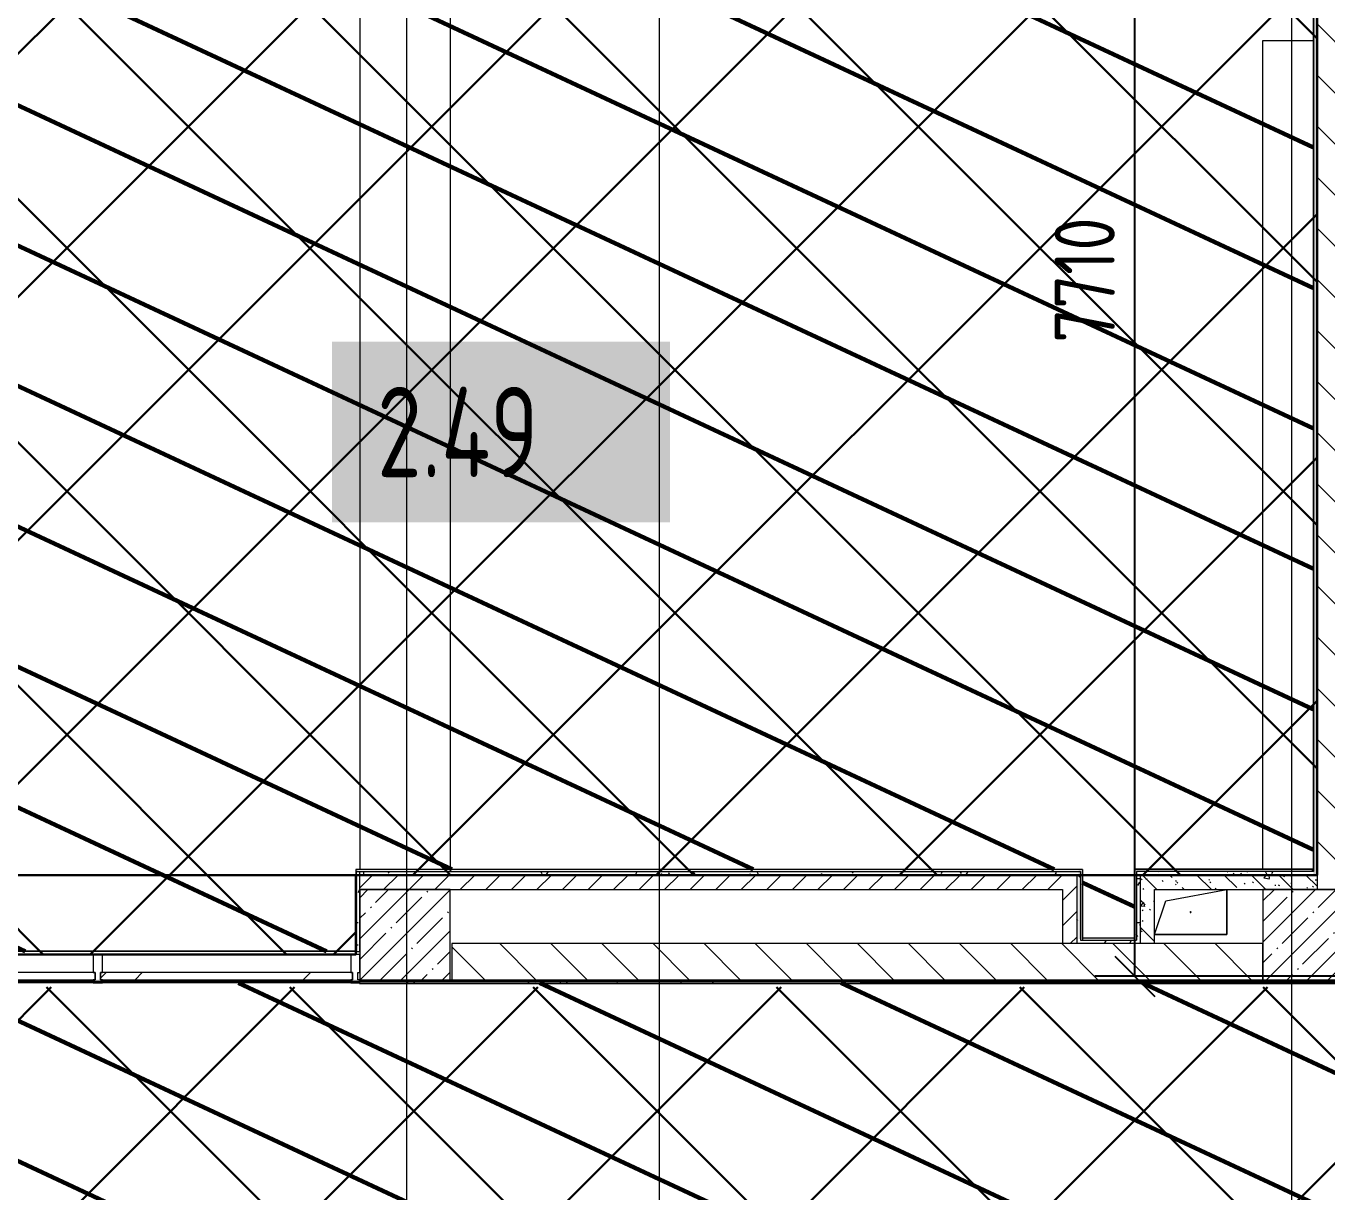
# Model space of a CAD drawing. Header units: millimetres. Extents: x -164500 to 426394, y -23753 to 102118.
# Drawn here: x 252475 to 259677, y 12224 to 18680 of the extents above; entities that cross this region are included whole.
import ezdxf

# ---------------------------------------------------------------- set-up
doc = ezdxf.new("R2010")
doc.units = ezdxf.units.MM
doc.linetypes.add('Осевая', pattern=[6350, 1270, -952.5, 3175, -952.5])
for name, color, linetype, lineweight in [('0) шлифовка', 5, 'Continuous', 60), ('5.2) Л-1 Линолеум', 100, 'Continuous', 30), ('5.3) Линолем обрезка', 100, 'Continuous', 30), ('A-FLOR', 7, 'Continuous', 9), ('A-GENM', 7, 'Continuous', 9), ('A-GLAZ-CURT', 7, 'Continuous', 9), ('A-GLAZ-CURT-1', 7, 'Continuous', 5), ('A-GLAZ-CURT-2', 7, 'Continuous', 20), ('A-GLAZ-CWMG', 7, 'Continuous', 9), ('A-GLAZ-CWMG-1', 7, 'Continuous', 20), ('A-WALL', 7, 'Continuous', 5), ('I-WALL', 7, 'Continuous', 5), ('S-COLS', 7, 'Continuous', 9), ('S-COLS-1', 7, 'Continuous', 5), ('Оси', 7, 'Continuous', 9), ('Оси-2', 7, 'Осевая', 9)]:
    doc.layers.add(name, color=color, linetype=linetype, lineweight=lineweight)
for name, color, linetype in [('1.2) плитка КР3', 160, 'Continuous'), ('2) защита вин плитк', 6, 'Continuous'), ('3.1) Наливной пол', 3, 'Continuous')]:
    doc.layers.add(name, color=color, linetype=linetype)
doc.layers.add('A-AREA-PATT-2', color=7, linetype='Continuous', lineweight=5, true_color=0xcde0ef, transparency=1)
doc.layers.add('A-WALL-1', color=9, linetype='Continuous', lineweight=5, true_color=0x808080)
doc.layers.add('A-WALL-FNSH-1', color=9, linetype='Continuous', lineweight=5, true_color=0x808080)
doc.styles.get("Standard").update_dxf_attribs({"font": 'ГОСТ тип А.ttf'})
doc.styles.add('СПДС', font='ГОСТ тип А.ttf', dxfattribs={"width": 0.9})
doc.dimstyles.new('А3', dxfattribs={"dimtxt": 333, "dimasz": 222, "dimexe": 222, "dimexo": 111, "dimgap": 111, "dimtad": 1, "dimtoh": 1, "dimdec": 0, "dimrnd": 0.0015, "dimzin": 0, "dimdsep": 46, "dimtxsty": 'Standard', "dimblk": 'OBLIQUE', "dimcen": 0, "dimclrd": 7, "dimclre": 7, "dimclrt": 7, "dimadec": 0, "dimazin": 0, "dimtfac": 1, "dimtdec": 0, "dimtofl": 0, "dimtmove": 0, "dimatfit": 3, "dimfxl": 1, "dimtolj": 1, "dimtzin": 0, "dimarcsym": 0})
pattern_1 = [(135, (148772.12, -0.94), (-141.42136, -141.42136), [])]
pattern_2 = [(45, (148772.12, -0.94), (-114.04925, 114.04925), []), (45, (148886.17, -0.94), (-114.04925, 114.04925), [201.612, -40.322, 6.706, -33.617])]
pattern_3 = [(135, (148772.12, -0.94), (-150.8683, -150.8683), [213.36, -35.56, 7.112, -35.56]), (135, (148772.12, 149.83), (-150.8683, -150.8683), []), (50, (148772.12, -0.94), (255.05767, -22.3145), [26.67, -293.37]), (355, (148772.12, -0.94), (-49.3404, 267.47914), [21.336, -234.696]), (100.451, (148793.38, -2.8), (205.71947, 245.16356), [22.666, -249.326]), (46.184, (148772.12, 70.18), (379.511, -58.86), [40.005, -440.055]), (96.636, (148803.75, 65.27), (332.3634, 346.3991), [33.999, -373.989]), (351.184, (148772.12, 70.18), (332.3669, 346.3953), [32.004, -352.044]), (21, (148807.68, 52.4), (212.26017, -143.17112), [26.67, -293.37]), (326, (148807.68, 52.4), (86.52236, 257.86323), [21.336, -234.696]), (71.451, (148825.37, 40.47), (298.78395, 114.6901), [22.666, -249.326]), (37.5, (148772.12, -0.94), (4.32385, 118.37751), [6.706, -225.146, 6.706, -231.546, -235.585]), (37.5, (148772.12, -0.94), (4.32385, 118.37751), [-470.103, 6.706, -228.879]), (7.5, (148772.12, -0.94), (93.54758, 140.2533), [6.706, -129.134, 6.706, -219.812, -89.789]), (7.5, (148772.12, -0.94), (93.54758, 140.2533), [-362.356, 6.706, -83.083]), (327.5, (148692.82, -0.94), (189.82734, -8.02019), [6.706, -82.194, 6.706, -270.662, -368.046]), (327.5, (148692.82, -0.94), (189.82734, -8.02019), [-366.268, 6.706, -361.34]), (317.5, (148657.26, -0.94), (207.38114, 35.59764), [6.706, -108.864, 6.706, -177.495, -261.366]), (317.5, (148657.26, -0.94), (207.38114, 35.59764), [-299.771, 6.706, -254.66])]
pattern_4 = [(0, (148772.123, -0.94), (243.84, 60.96), [20.117, -162.763, 20.117, -162.763, -975.36]), (0, (148772.123, -0.94), (243.84, 60.96), [-365.76, 20.117, -345.643, 20.117, -162.763, -426.72]), (0, (148772.123, -0.94), (243.84, 60.96), [-914.4, 20.117, -101.803, 20.117, -284.683]), (120, (148863.563, 29.54), (-174.71291, 180.691634), [20.117, -162.763, 20.117, -162.763, -975.36]), (120, (148863.563, 29.54), (-174.71291, 180.691634), [-365.76, 20.117, -345.643, 20.117, -162.763, -426.72]), (120, (148863.563, 29.54), (-174.71291, 180.691634), [-914.4, 20.117, -101.803, 20.117, -284.683]), (240, (148894.043, 151.46), (-69.12709, -241.651634), [20.117, -162.763, 20.117, -162.763, -975.36]), (240, (148894.043, 151.46), (-69.12709, -241.651634), [-365.76, 20.117, -345.643, 20.117, -162.763, -426.72]), (240, (148894.043, 151.46), (-69.12709, -241.651634), [-914.4, 20.117, -101.803, 20.117, -284.683])]
pattern_5 = [(45, (148772.12, -0.94), (-70.71068, 70.71068), [])]
pattern_6 = [(45, (205553.1, 26879), (-1347.04, 1347.04), [])]

# ---------------------------------------------------------------- blocks, each defined once
blk = doc.blocks.new('GM_Отверстие прямоугольное _в плите_ - Отверстие-V438-Объем проектирования 2 этажа')
at = {"layer": 'A-GENM'}
for p, q in [((-137.5, 62.5), (200, 125)), ((200, 125), (200, -125)), ((200, -125), (200, 125)), ((-200, -125), (-137.5, 62.5)), ((200, -125), (-200, -125)), ((-200, -125), (200, -125))]:
    blk.add_line(p, q, dxfattribs=at)
for start, end in [(360, 180), (180, 360)]:
    blk.add_arc((0, 0), 2.5, start, end, dxfattribs=at)
blk = doc.blocks.new('Прямоугольный импост - Импост структурный с накладкой - 160мм Темный-V500-Объем проектирования 2 этажа')
at = {"layer": 'A-GLAZ-CWMG-1'}
for p, q in [((-50, 0), (-50, 17)), ((-50, 17), (0, 17)), ((-40, 0), (-50, 0)), ((-40, -40), (-40, 0)), ((0, 0), (-10, 0)), ((-10, 0), (-10, -40)), ((0, 17), (0, 0)), ((-50, -140), (-50, -40)), ((-50, -40), (-40, -40)), ((-10, -40), (0, -40)), ((0, -40), (0, -140)), ((0, -140), (-50, -140))]:
    blk.add_line(p, q, dxfattribs=at)
blk = doc.blocks.new('Системная панель - Стекло - 40мм-32427251-Объем проектирования 2 этажа')
at = {"layer": 'A-GLAZ-CURT-1'}
h = blk.add_hatch(dxfattribs=at)
h.set_pattern_fill('FP_217', color=256, style=0, pattern_type=2)
h.set_pattern_definition([(45, (-105012.5, -13200), (-565.6854, 565.6854), [400, -1200]), (45, (-105412.5, -13400), (-565.6854, 565.6854), [1200, -400]), (45, (-104612.5, -13600), (-565.6854, 565.6854), [400, -1200])])
h.paths.add_polyline_path([(96.1, 0), (697.5, 0), (697.5, 40), (-697.5, 40), (-697.5, 0), (-687.5, 0)])
at = {"layer": 'A-GLAZ-CURT-2'}
for p, q in [((697.5, 40), (-697.5, 40)), ((-697.5, 40), (-697.5, 0)), ((697.5, 0), (697.5, 40)), ((-697.5, 0), (697.5, 0))]:
    blk.add_line(p, q, dxfattribs=at)
blk = doc.blocks.new('Прямоугольный импост - Импост структурный с накладкой - 160мм Темный-32427249-Объем проектирования 2 этажа')
at = {"layer": 'A-GLAZ-CWMG'}
for p, q in [((105500, 13540), (104125, 13540)), ((105500, 13383), (104125, 13383))]:
    blk.add_line(p, q, dxfattribs=at)
blk = doc.blocks.new('Системная панель - Стекло - 40мм-32427252-Объем проектирования 2 этажа')
at = {"layer": 'A-GLAZ-CURT-2'}
for p, q in [((720, 40), (-720, 40)), ((-720, 40), (-720, 0)), ((-720, 0), (720, 0)), ((720, 0), (720, 40))]:
    blk.add_line(p, q, dxfattribs=at)
blk = doc.blocks.new('Прямоугольный импост - Импост структурный с накладкой - 160мм Темный-32427250-Объем проектирования 2 этажа')
at = {"layer": 'A-GLAZ-CWMG'}
for p, q in [((104075, 13540), (102655, 13540)), ((104075, 13383), (102655, 13383))]:
    blk.add_line(p, q, dxfattribs=at)
blk = doc.blocks.new('Прямоугольный импост - Импост структурный с накладкой - 160мм Темный-V502-Объем проектирования 2 этажа')
at = {"layer": 'A-GLAZ-CWMG-1'}
for p, q in [((-25, 0), (-25, 17)), ((-25, 17), (25, 17)), ((-15, 0), (-25, 0)), ((-15, -40), (-15, 0)), ((25, 0), (15, 0)), ((15, 0), (15, -40)), ((25, 17), (25, 0)), ((-25, -140), (-25, -40)), ((-25, -40), (-15, -40)), ((15, -40), (25, -40)), ((25, -40), (25, -140)), ((25, -140), (-25, -140))]:
    blk.add_line(p, q, dxfattribs=at)
blk = doc.blocks.new('_Oblique')
at = {"color": 0, "linetype": 'ByBlock', "lineweight": -2}
blk.add_line((-0.5, -0.5), (0.5, 0.5), dxfattribs=at)
blk = doc.blocks.new('*D1714')
at = {"layer": '5.3) Линолем обрезка', "color": 7, "lineweight": -2, "transparency": 16777216}
for p, q in [((269844.1, 21128.1), (258391.2, 21128.1)), ((258613.2, 13418.1), (258613.2, 21128.1)), ((269844.1, 13418.1), (258391.2, 13418.1))]:
    blk.add_line(p, q, dxfattribs=at)
at = {"layer": 'Defpoints', "color": 0, "transparency": 16777216}
for p in [(258613.2, 21128.1), (269955.1, 21128.1), (269955.1, 13418.1)]:
    blk.add_point(p, dxfattribs=at)
at = {"layer": '5.3) Линолем обрезка', "color": 7, "lineweight": -2, "transparency": 16777216, "xscale": 222, "yscale": 222, "zscale": 222}
for p, rotation in [((258613.2, 21128.1), 90), ((258613.2, 13418.1), 270)]:
    blk.add_blockref('_Oblique', p, dxfattribs=dict(at, rotation=rotation))
at = {"layer": '5.3) Линолем обрезка', "color": 7, "transparency": 16777216, "insert": (258335.7, 17273.1), "char_height": 333, "attachment_point": 5, "rotation": 90}
blk.add_mtext('\\A1;7710', dxfattribs=at)

msp = doc.modelspace()

# ---------------------------------------------------------------- hatches: boundary and pattern name
at = {"layer": '0) шлифовка', "true_color": 0x2776bb}
h = msp.add_hatch(dxfattribs=at)
h.set_pattern_fill('ANSI31', color=152, scale=222, angle=110)
h.set_pattern_definition([(155, (205553.1, 26879), (-297.8825, -638.811), [])])
h.paths.add_polyline_path([(254321.123, 21129), (249943.123, 21129), (249943.123, 20754), (249593.123, 20754), (249593.123, 15205), (249593.123, 13921), (249893.123, 13921), (249893.123, 13557), (254301.123, 13557), (254301.123, 14011), (258323.123, 14011), (258323.123, 13631), (258611.123, 13631), (258611.123, 14011), (259601.123, 14011), (259601.123, 20309), (259101.123, 20309), (259101.123, 21129), (258722.572, 21129), (257263.123, 21129), (257263.123, 20748), (256901.123, 20748), (256901.123, 21129), (256522.572, 21129), (254843.123, 21129), (254843.123, 20748), (254321.123, 20748)])
h = msp.add_hatch(dxfattribs=at)
h.set_pattern_fill('ANSI31', color=152, scale=222, angle=110)
h.set_pattern_definition([(155, (149298.1, 20823.34), (-297.8825, -638.811), [])])
h.paths.add_polyline_path([(269131.123, 13382.092), (247337.033, 13382.092), (247337.033, 11340), (249581.123, 11340), (249581.123, 10644.781), (270211.701, 10644.781), (270211.701, 12429), (269131.123, 12429)])
at = {"layer": '2) защита вин плитк'}
h = msp.add_hatch(dxfattribs=at)
h.set_pattern_fill('ANSI31', color=256, scale=600)
h.set_pattern_definition(pattern_6)
h.paths.add_polyline_path([(254321.123, 21129), (249943.123, 21129), (249943.123, 20754), (249593.123, 20754), (249593.123, 15205), (249593.123, 13921), (249893.123, 13921), (249893.123, 13557), (254301.123, 13557), (254301.123, 14011), (258323.123, 14011), (258323.123, 13631), (258611.123, 13631), (258611.123, 14011), (259601.123, 14011), (259601.123, 20309), (259101.123, 20309), (259101.123, 21129), (258722.572, 21129), (257263.123, 21129), (257263.123, 20748), (256901.123, 20748), (256901.123, 21129), (256522.572, 21129), (254843.123, 21129), (254843.123, 20748), (254321.123, 20748)])
h = msp.add_hatch(dxfattribs=at)
h.set_pattern_fill('ANSI31', color=256, scale=600)
h.set_pattern_definition(pattern_6)
h.paths.add_polyline_path([(254321.123, 21129), (249943.123, 21129), (249943.123, 20754), (249593.123, 20754), (249593.123, 15205), (249593.123, 13921), (249893.123, 13921), (249893.123, 13557), (254301.123, 13557), (254301.123, 14011), (258323.123, 14011), (258323.123, 13631), (258611.123, 13631), (258611.123, 14011), (259601.123, 14011), (259601.123, 20309), (259101.123, 20309), (259101.123, 21129), (258722.572, 21129), (257263.123, 21129), (257263.123, 20748), (256901.123, 20748), (256901.123, 21129), (256522.572, 21129), (254843.123, 21129), (254843.123, 20748), (254321.123, 20748)])
at = {"layer": '3.1) Наливной пол'}
h = msp.add_hatch(dxfattribs=at)
h.set_pattern_fill('ANSI31', color=256, scale=600)
h.set_pattern_definition(pattern_6)
h.paths.add_polyline_path([(254321.123, 21129), (249943.123, 21129), (249943.123, 20754), (249593.123, 20754), (249593.123, 15205), (249593.123, 13921), (249893.123, 13921), (249893.123, 13557), (254301.123, 13557), (254301.123, 14011), (258323.123, 14011), (258323.123, 13631), (258611.123, 13631), (258611.123, 14011), (259601.123, 14011), (259601.123, 20309), (259101.123, 20309), (259101.123, 21129), (258722.572, 21129), (257263.123, 21129), (257263.123, 20748), (256901.123, 20748), (256901.123, 21129), (256522.572, 21129), (254843.123, 21129), (254843.123, 20748), (254321.123, 20748)])
at = {"layer": '5.2) Л-1 Линолеум'}
h = msp.add_hatch(dxfattribs=at)
h.set_pattern_fill('ANSI37', color=256, scale=300)
h.set_pattern_definition([(45, (205553.1, 26879), (-673.52, 673.52), []), (135, (205553.1, 26879), (-673.52, -673.52), [])])
h.paths.add_polyline_path([(249592.123, 20774.059), (259622.123, 20774.059), (259622.123, 13979.059), (249592.123, 13979.059)])
h.paths.add_polyline_path([(254843.123, 20774.059), (256902.623, 20774.059), (256902.623, 21128.059), (254843.123, 21128.059)])
h.paths.add_polyline_path([(257262.123, 20774.059), (259101.123, 20774.059), (259101.123, 21128.059), (257262.123, 21128.059)])
h.paths.add_polyline_path([(249943.123, 20753.059), (254301.34, 20753.059), (254301.34, 21139.059), (249943.123, 21139.059)])
h.paths.add_polyline_path([(254301.123, 13979.059), (249922.123, 13979.059), (249922.123, 13539.059), (254301.123, 13539.059)])
h = msp.add_hatch(dxfattribs=at)
h.set_pattern_fill('ANSI37', color=256, scale=300)
h.set_pattern_definition([(45, (233742.1, 26815), (-673.52, 673.52), []), (135, (233742.1, 26815), (-673.52, -673.52), [])])
h.paths.add_polyline_path([(269110.123, 13358.059), (267681.572, 13358.059), (264084.683, 13358.059), (264084.683, 13357.059), (264084.566, 13357.059), (262884.801, 13357.059), (262616.689, 13357.059), (262558.977, 13357.059), (261416.689, 13357.059), (247472.123, 13358.059), (247472.123, 13199.058), (247472.123, 11320.058), (249581.123, 11320.058), (249581.123, 10600.059), (252396.123, 10600.059), (263233.261, 10600.059), (263233.261, 10601.059), (264224.33, 10601.059), (264934.694, 10600.934), (264934.694, 10601.059), (265456.354, 10601.059), (269940.123, 10600.059), (269940.123, 12408.059), (269110.123, 12408.059)])
at = {"layer": 'A-AREA-PATT-2'}
h = msp.add_hatch(color=256, dxfattribs=at)
h.paths.add_polyline_path([(254302.123, 13556.059), (254312.123, 13556.059), (254312.123, 13979.059), (254302.123, 13979.059), (254302.123, 13556.881)])
h.paths.add_polyline_path([(258616.623, 13624.559), (258616.623, 14004.559), (259596.623, 14004.559), (259596.623, 14010.059), (258611.123, 14010.059), (258611.123, 13630.059), (258323.123, 13630.059), (258323.123, 14010.059), (254302.123, 14010.059), (254302.123, 13999.059), (254312.123, 14000.599), (254312.123, 14004.559), (258302.123, 14004.559), (258302.123, 13624.559), (258611.123, 13624.559)])
h.paths.add_polyline_path([(259112.123, 20308.059), (259601.623, 20308.059), (259601.123, 20318.059), (259112.123, 20318.059)])
h.paths.add_polyline_path([(254832.601, 20748.059), (254842.123, 20748.059), (254842.123, 20758.559), (254832.123, 20758.059), (254832.123, 20748.059)])
h = msp.add_hatch(color=256, dxfattribs=at)
h.paths.add_polyline_path([(247492.623, 13189.058), (247493.123, 13189.058), (247492.623, 13189.108)])
h.paths.add_polyline_path([(249962.123, 13379.059), (249962.123, 13382.059), (251337.123, 13380.547), (251337.123, 13379.059), (251387.123, 13380.547), (251387.123, 13382.059), (254321.623, 13382.909), (254321.623, 13399.059), (249872.123, 13399.059), (249872.123, 13382.059), (249912.123, 13382.059), (249912.123, 13379.059), (249947.164, 13379.059)])
h.paths.add_polyline_path([(261327.623, 13379.059), (261327.623, 13382.059), (264371.623, 13382.059), (264371.623, 13399.059), (259822.623, 13399.059), (259822.623, 13382.059), (259862.623, 13382.059), (259862.623, 13379.059), (259912.623, 13379.454), (259912.623, 13382.059), (261277.623, 13380.547), (261277.623, 13379.059), (261305.234, 13379.059)])
at = {"layer": 'I-WALL'}
h = msp.add_hatch(dxfattribs=at)
h.set_pattern_fill('FP_23', color=256, style=0, pattern_type=2)
h.set_pattern_definition(pattern_1)
h.paths.add_polyline_path([(259822.123, 13899.059), (259822.123, 20899.059), (259622.123, 20899.059), (259622.123, 13899.059)])
h = msp.add_hatch(dxfattribs=at)
h.set_pattern_fill('FP_191', color=256, style=0, pattern_type=2)
h.set_pattern_definition(pattern_4)
h.paths.add_polyline_path([(259622.123, 13979.059), (259622.123, 20328.059), (259602.123, 20307.059), (259602.123, 13979.059)])
h = msp.add_hatch(dxfattribs=at)
h.set_pattern_fill('FP_191', color=256, style=0, pattern_type=2)
h.set_pattern_definition(pattern_4)
h.paths.add_polyline_path([(254312.123, 13556.059), (254322.123, 13556.059), (254322.123, 13979.059), (254302.123, 13979.059), (254302.123, 13556.059)])
h = msp.add_hatch(dxfattribs=at)
h.set_pattern_fill('FP_22', color=256, style=0, pattern_type=2)
h.set_pattern_definition(pattern_5)
h.paths.add_polyline_path([(255305.32, 13899.059), (258292.123, 13899.059), (258292.123, 13979.059), (254322.123, 13979.059), (254322.123, 13899.059), (255178.673, 13899.059)])
h = msp.add_hatch(dxfattribs=at)
h.set_pattern_fill('FP_191', color=256, style=0, pattern_type=2)
h.set_pattern_definition(pattern_4)
h.paths.add_polyline_path([(258312.123, 13979.059), (258312.123, 13999.059), (254342.123, 13999.059), (254342.123, 13979.059), (258309.622, 13979.059)])
h = msp.add_hatch(dxfattribs=at)
h.set_pattern_fill('FP_191', color=256, style=0, pattern_type=2)
h.set_pattern_definition(pattern_4)
h.paths.add_polyline_path([(258312.123, 13599.059), (258312.123, 13979.059), (258292.123, 13979.059), (258292.123, 13599.059)])
h = msp.add_hatch(dxfattribs=at)
h.set_pattern_fill('FP_191', color=256, style=0, pattern_type=2)
h.set_pattern_definition(pattern_4)
h.paths.add_polyline_path([(258642.123, 13599.059), (258642.123, 13999.059), (258622.123, 13999.059), (258622.123, 13599.059)])
h = msp.add_hatch(dxfattribs=at)
h.set_pattern_fill('FP_191', color=256, style=0, pattern_type=2)
h.set_pattern_definition(pattern_4)
h.paths.add_polyline_path([(258722.123, 13979.059), (259602.123, 13979.059), (259601.123, 13999.059), (258642.123, 13999.059), (258642.123, 13979.059)])
h = msp.add_hatch(dxfattribs=at)
h.set_pattern_fill('FP_41', color=256, style=0, pattern_type=2)
h.set_pattern_definition(pattern_3)
h.paths.add_polyline_path([(258642.123, 13599.059), (258722.123, 13599.059), (258722.123, 13979.059), (258642.123, 13979.059), (258642.123, 13899.059)])
h = msp.add_hatch(dxfattribs=at)
h.set_pattern_fill('FP_41', color=256, style=0, pattern_type=2)
h.set_pattern_definition(pattern_3)
h.paths.add_polyline_path([(259122.123, 13899.059), (259622.123, 13899.059), (259622.123, 13979.059), (258722.123, 13979.059), (258722.123, 13899.059), (258739.83, 13899.059)])
h = msp.add_hatch(dxfattribs=at)
h.set_pattern_fill('FP_22', color=256, style=0, pattern_type=2)
h.set_pattern_definition(pattern_5)
h.paths.add_polyline_path([(258292.123, 13599.059), (258292.123, 13899.059), (258212.123, 13899.059), (258212.123, 13599.059)])
h = msp.add_hatch(dxfattribs=at)
h.set_pattern_fill('FP_191', color=256, style=0, pattern_type=2)
h.set_pattern_definition(pattern_4)
h.paths.add_polyline_path([(258312.123, 13599.059), (258622.123, 13599.059), (258622.123, 13619.059), (258312.123, 13619.059)])
h = msp.add_hatch(dxfattribs=at)
h.set_pattern_fill('FP_23', color=256, style=0, pattern_type=2)
h.set_pattern_definition(pattern_1)
h.paths.add_polyline_path([(259322.123, 13399.059), (259322.123, 13599.059), (254832.123, 13599.059), (254832.123, 13399.059), (258739.83, 13399.059)])
h = msp.add_hatch(dxfattribs=at)
h.set_pattern_fill('FP_191', color=256, style=0, pattern_type=2)
h.set_pattern_definition(pattern_4)
h.paths.add_polyline_path([(259462.564, 13379.059), (259822.623, 13379.059), (259822.123, 13399.059), (254321.623, 13399.059), (254322.123, 13379.059), (259433.123, 13379.059)])
at = {"layer": 'S-COLS-1'}
h = msp.add_hatch(dxfattribs=at)
h.set_pattern_fill('FP_1', color=256, style=0, pattern_type=2)
h.set_pattern_definition(pattern_2)
h.paths.add_polyline_path([(254322.123, 13399.059), (254822.123, 13399.059), (254822.123, 13899.059), (254322.123, 13899.059)])
h = msp.add_hatch(dxfattribs=at)
h.set_pattern_fill('FP_1', color=256, style=0, pattern_type=2)
h.set_pattern_definition(pattern_2)
h.paths.add_polyline_path([(259822.123, 13399.059), (259822.123, 13899.059), (259322.123, 13899.059), (259322.123, 13399.059), (259622.123, 13399.059)])

# ---------------------------------------------------------------- linework, layer by layer
at = {"layer": '1.2) плитка КР3'}
msp.add_lwpolyline([(233742.123, 13389.059), (269982.123, 13389.059), (269982.123, 10599.059), (233742.123, 10599.059)], close=True, dxfattribs=at)
at = {"layer": '5.2) Л-1 Линолеум'}
for points in [[(249592.123, 20774.059), (259622.123, 20774.059), (259622.123, 13979.059), (249592.123, 13979.059)], [(254301.123, 13979.059), (249922.123, 13979.059), (249922.123, 13539.059), (254301.123, 13539.059)]]:
    msp.add_lwpolyline(points, close=True, dxfattribs=at)
at = {"layer": 'A-FLOR'}
for p, q in [((254322.123, 21140), (254322.123, 14010.945)), ((254322.123, 21139.059), (254322.123, 14010.004)), ((254822.123, 20749), (254822.123, 14011)), ((254822.123, 20748.059), (254822.123, 14010.059)), ((259601.123, 20308), (259601.123, 14011)), ((259601.123, 20307.059), (259601.123, 14010.059)), ((259322.123, 14011), (259322.123, 18600)), ((259322.123, 18600), (259601.123, 18600)), ((259322.123, 14010.059), (259322.123, 18599.059)), ((259322.123, 18599.059), (259601.123, 18599.059)), ((254302.123, 14000), (254302.123, 13557)), ((254302.123, 13999.059), (254302.123, 13556.059)), ((254322.123, 13980), (254322.123, 14000)), ((254322.123, 13979.059), (254322.123, 13999.059)), ((259601.123, 14011), (258611.123, 14011)), ((258611.123, 14011), (258611.123, 13631)), ((259601.123, 14010.059), (258611.123, 14010.059)), ((258611.123, 14010.059), (258611.123, 13630.059)), ((254302.123, 13557), (251427.123, 13557)), ((254302.123, 13556.059), (251427.123, 13556.059))]:
    msp.add_line(p, q, dxfattribs=at)
at = {"layer": 'A-WALL'}
for p, q in [((258312.123, 13979.059), (258312.123, 13619.059)), ((258622.123, 13999.059), (258622.123, 13619.059)), ((258312.123, 13619.059), (258622.123, 13619.059)), ((259322.123, 13399.059), (259322.123, 13599.059)), ((254321.623, 13399.059), (259822.623, 13399.059)), ((257092.123, 13379.059), (257092.123, 13378.559))]:
    msp.add_line(p, q, dxfattribs=at)
at = {"layer": 'A-WALL-1'}
for p, q in [((259622.123, 20899.059), (259622.123, 13899.059)), ((259602.123, 20328.059), (259602.123, 13999.059)), ((258292.123, 13979.059), (254302.123, 13979.059)), ((254322.123, 13556.059), (254322.123, 13979.059)), ((254342.123, 13999.059), (254342.123, 13979.059)), ((258292.123, 13979.059), (258292.123, 13599.059)), ((259602.123, 13999.059), (258622.123, 13999.059)), ((258642.123, 13979.059), (258642.123, 13599.059)), ((259622.123, 13979.059), (258642.123, 13979.059)), ((254322.123, 13899.059), (258212.123, 13899.059)), ((258212.123, 13899.059), (258212.123, 13599.059)), ((258722.123, 13599.059), (258722.123, 13899.059)), ((258722.123, 13899.059), (259822.123, 13899.059)), ((254302.123, 13556.059), (254322.123, 13556.059)), ((259322.123, 13599.059), (254832.123, 13599.059)), ((254832.123, 13599.059), (254832.123, 13399.059)), ((254321.623, 13399.059), (254321.623, 13379.059)), ((254321.623, 13379.059), (259822.623, 13379.059))]:
    msp.add_line(p, q, dxfattribs=at)
at = {"layer": 'A-WALL-FNSH-1'}
for p, q in [((259601.123, 20308.059), (259601.123, 14000.059)), ((259602.123, 14000.059), (259602.123, 20308.059)), ((254301.123, 14010.059), (254301.123, 13556.059)), ((258323.123, 14010.059), (254301.123, 14010.059)), ((254302.123, 13999.059), (254302.123, 14010.059)), ((254302.123, 13999.059), (258312.123, 13999.059)), ((258312.123, 13999.059), (258312.123, 13979.059)), ((258323.123, 14010.059), (258323.123, 13619.059)), ((259596.623, 13999.059), (259596.623, 14010.059)), ((259601.123, 14000.059), (259602.123, 14000.059)), ((258611.123, 13630.059), (258323.123, 13630.059)), ((254322.123, 13379.059), (254322.123, 13378.059)), ((254322.123, 13378.059), (257092.123, 13378.059)), ((259822.123, 13379.559), (257092.123, 13379.559)), ((257092.123, 13379.559), (257092.123, 13379.059)), ((257092.123, 13378.559), (259822.123, 13378.559)), ((257092.123, 13378.059), (257092.123, 13378.559))]:
    msp.add_line(p, q, dxfattribs=at)
at = {"layer": 'S-COLS'}
for p, q in [((259822.123, 13899.059), (259622.123, 13899.059)), ((259322.123, 13599.059), (259322.123, 13399.059))]:
    msp.add_line(p, q, dxfattribs=at)
at = {"layer": 'S-COLS-1'}
for p, q in [((254822.123, 13899.059), (254322.123, 13899.059)), ((254322.123, 13899.059), (254322.123, 13399.059)), ((254822.123, 13399.059), (254822.123, 13899.059)), ((259622.123, 13899.059), (259322.123, 13899.059)), ((259322.123, 13899.059), (259322.123, 13599.059)), ((254322.123, 13399.059), (254822.123, 13399.059)), ((259322.123, 13399.059), (259822.123, 13399.059))]:
    msp.add_line(p, q, dxfattribs=at)
at = {"layer": 'Оси'}
for points in [[(254582.123, -1907.2), (254582.123, 3092.8), (254582.123, 17027.345), (254582.123, 22027.345)], [(255982.123, -1907.2), (255982.123, 3092.8), (255982.123, 17027.345), (255982.123, 22027.345)], [(259482.123, -1907.2), (259482.123, 3092.8), (259482.123, 17027.345), (259482.123, 22027.345)]]:
    msp.add_lwpolyline(points, dxfattribs=at)
at = {"layer": 'Оси-2'}
for p, q in [((254582.123, 3093.741), (254582.123, 17028.287)), ((255982.123, 3093.741), (255982.123, 17028.287)), ((259482.123, 3093.741), (259482.123, 17028.287))]:
    msp.add_line(p, q, dxfattribs=at)

# ---------------------------------------------------------------- block references
at = {"layer": 'A-GENM'}
msp.add_blockref('GM_Отверстие прямоугольное _в плите_ - Отверстие-V438-Объем проектирования 2 этажа', (258922.123, 13774.059), dxfattribs=at)
at = {"layer": 'A-GLAZ-CURT'}
for name, p in [('Системная панель - Стекло - 40мм-32427252-Объем проектирования 2 этажа', (252137.123, 13399.059)), ('Системная панель - Стекло - 40мм-32427251-Объем проектирования 2 этажа', (253584.623, 13399.059))]:
    msp.add_blockref(name, p, dxfattribs=at)
at = {"layer": 'A-GLAZ-CWMG'}
for name in ['Прямоугольный импост - Импост структурный с накладкой - 160мм Темный-32427250-Объем проектирования 2 этажа', 'Прямоугольный импост - Импост структурный с накладкой - 160мм Темный-32427249-Объем проектирования 2 этажа']:
    msp.add_blockref(name, (148772.123, -0.941), dxfattribs=at)
at = {"layer": 'A-GLAZ-CWMG', "extrusion": (0, 0, -1), "rotation": 180}
for name, p in [('Прямоугольный импост - Импост структурный с накладкой - 160мм Темный-V502-Объем проектирования 2 этажа', (-252872.123, 13399.059)), ('Прямоугольный импост - Импост структурный с накладкой - 160мм Темный-V500-Объем проектирования 2 этажа', (-254322.123, 13399.059))]:
    msp.add_blockref(name, p, dxfattribs=at)

# ---------------------------------------------------------------- texts
at = {"insert": (254418.154, 16681.807), "char_height": 500, "width": 1370.88562, "attachment_point": 1, "style": 'СПДС', "bg_fill": 1, "box_fill_scale": 1.5, "bg_fill_color": 7, "bg_fill_true_color": 16777215, "bg_fill_transparency": 0}
msp.add_mtext('2.49', dxfattribs=at)

# ---------------------------------------------------------------- dimensions: what is measured, and where the dimension line sits
at = {"layer": '5.3) Линолем обрезка'}
dim = msp.add_linear_dim(base=(258613.24, 21128.059), p1=(269955.123, 13418.059), p2=(269955.123, 21128.059), angle=90, dimstyle='А3', dxfattribs=at)
dim.commit()
dim.dimension.update_dxf_attribs({"geometry": '*D1714', "text_midpoint": (258335.74, 17273.059)})

doc.saveas('drawing.dxf')
